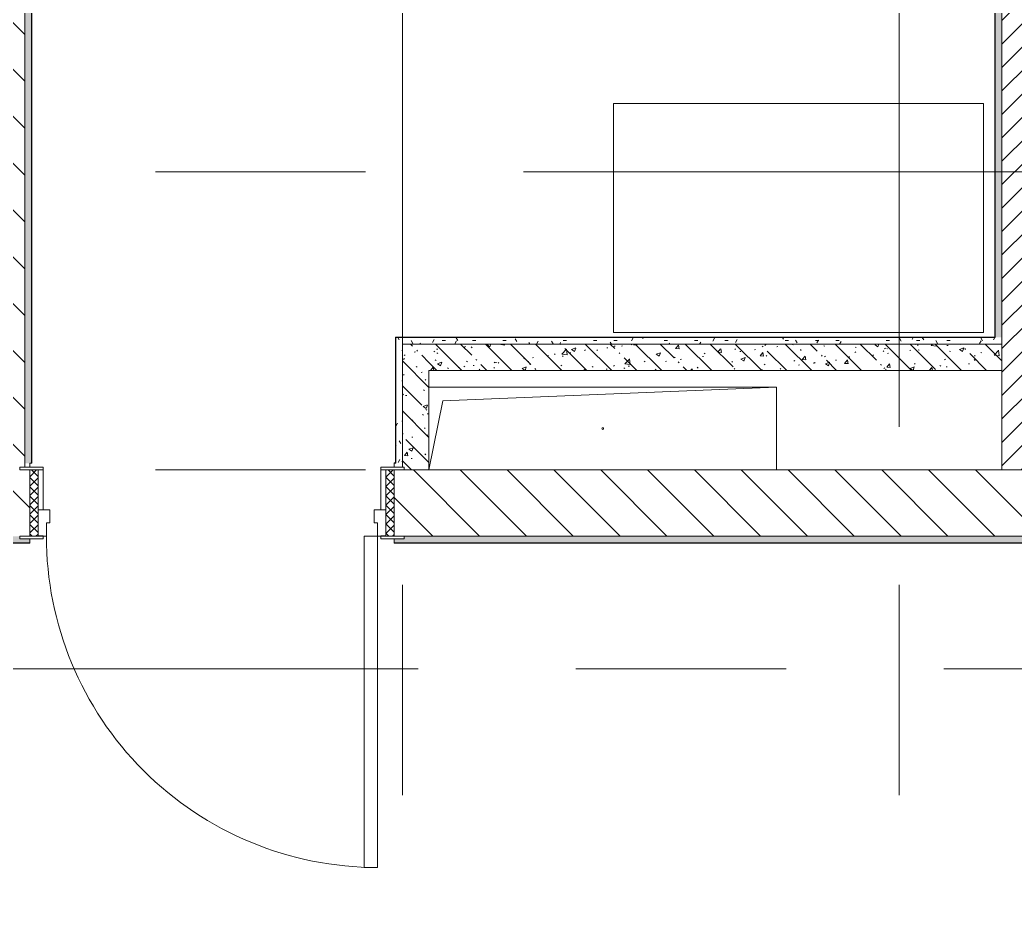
# Model space of a CAD drawing. Header units: millimetres. Extents: x -2911 to 185427, y -8553 to 29000.
# Drawn here: x 15855 to 18860, y 9778 to 12458 of the extents above; entities that cross this region are included whole.
import ezdxf

# ---------------------------------------------------------------- set-up
doc = ezdxf.new("R2010")
doc.units = ezdxf.units.MM
doc.linetypes.add('Осевая', pattern=[3175, 635, -476.25, 1587.5, -476.25])
for name, color, linetype, lineweight in [('A-DOOR', 7, 'Continuous', 9), ('A-DOOR-1', 7, 'Continuous', 13), ('A-DOOR-FRAM', 7, 'Continuous', 13), ('A-DOOR-FRAM-1', 7, 'Continuous', 9), ('A-GENM', 7, 'Continuous', 9), ('A-WALL', 7, 'Continuous', 9), ('I-WALL', 7, 'Continuous', 9), ('Оси-2', 7, 'Осевая', 9)]:
    doc.layers.add(name, color=color, linetype=linetype, lineweight=lineweight)
for name, color, linetype, lineweight, true_color in [('A-WALL-1', 7, 'Continuous', 9, 0x3c3c3c), ('A-WALL-FNSH-1', 7, 'Continuous', 9, 0x3c3c3c), ('I-FURN-1', 7, 'Continuous', 9, 0xf0f0f0)]:
    doc.layers.add(name, color=color, linetype=linetype, lineweight=lineweight, true_color=true_color)
pattern_1 = [(135, (0, 0), (-70.71068, -70.71068), [])]
pattern_2 = [(135, (0, 0), (-75.43415, -75.43415), [106.68, -17.78, 3.556, -17.78]), (135, (0, 75.39), (-75.43415, -75.43415), []), (50, (0, 0), (127.5292, -11.1576), [13.335, -146.685]), (355, (0, 0), (-24.6697, 133.74), [10.668, -117.348]), (100.451, (10.63, -0.93), (102.8597, 122.5818), [11.333, -124.663]), (46.184, (0, 35.56), (189.7552, -29.4304), [20.002, -220.027]), (96.636, (15.81, 33.1), (166.1822, 173.1996), [17, -186.995]), (351.184, (0, 35.56), (166.184, 173.1976), [16.002, -176.022]), (21, (17.78, 26.67), (106.13027, -71.58603), [13.335, -146.685]), (326, (17.78, 26.67), (43.2619, 128.93175), [10.668, -117.348]), (71.451, (26.62, 20.7), (149.392, 57.34505), [11.333, -124.663]), (37.5, (0, 0), (2.16223, 59.18836), [3.353, -112.573, 3.353, -115.773, -117.792]), (37.5, (0, 0), (2.16223, 59.18836), [-235.052, 3.353, -114.44]), (7.5, (0, 0), (46.77386, 70.12615), [3.353, -64.567, 3.353, -109.906, -44.894]), (7.5, (0, 0), (46.77386, 70.12615), [-181.178, 3.353, -41.542]), (327.5, (-39.65, 0), (94.91367, -4.01009), [3.353, -41.097, 3.353, -135.331, -184.023]), (327.5, (-39.65, 0), (94.91367, -4.01009), [-183.134, 3.353, -180.67]), (317.5, (-57.43, 0), (103.69057, 17.79882), [3.353, -54.432, 3.353, -88.748, -130.683]), (317.5, (-57.43, 0), (103.69057, 17.79882), [-149.885, 3.353, -127.33])]
pattern_3 = [(0, (0, 0), (121.92, 30.48), [10.058, -81.382, 10.058, -81.382, -487.68]), (0, (0, 0), (121.92, 30.48), [-182.88, 10.058, -172.822, 10.058, -81.382, -213.36]), (0, (0, 0), (121.92, 30.48), [-457.2, 10.058, -50.902, 10.058, -142.342]), (120, (45.72, 15.24), (-87.356454, 90.345817), [10.058, -81.382, 10.058, -81.382, -487.68]), (120, (45.72, 15.24), (-87.356454, 90.345817), [-182.88, 10.058, -172.822, 10.058, -81.382, -213.36]), (120, (45.72, 15.24), (-87.356454, 90.345817), [-457.2, 10.058, -50.902, 10.058, -142.342]), (240, (60.96, 76.2), (-34.563546, -120.825817), [10.058, -81.382, 10.058, -81.382, -487.68]), (240, (60.96, 76.2), (-34.563546, -120.825817), [-182.88, 10.058, -172.822, 10.058, -81.382, -213.36]), (240, (60.96, 76.2), (-34.563546, -120.825817), [-457.2, 10.058, -50.902, 10.058, -142.342])]

# ---------------------------------------------------------------- blocks, each defined once
blk = doc.blocks.new('110_Дверь_СКБ_1Ст_Внутренняя1 - Д-4 1100x2100h_су мгн-32375332-План размещения напольных электротехнических лючков и розеток 2 этажа в осях 1-12')
at = {"layer": 'A-DOOR'}
h = blk.add_hatch(dxfattribs=at)
h.set_pattern_fill('FP_13', color=256, style=0, pattern_type=2)
h.set_pattern_definition([(135, (1751.41, 164.685), (-14.14214, -14.14214), []), (225, (1751.41, 164.685), (14.14214, -14.14214), [])])
h.paths.add_polyline_path([(562.5, 100), (537.5, 100), (537.5, -100), (562.5, -100)])
at = {"layer": 'A-DOOR-FRAM-1'}
h = blk.add_hatch(dxfattribs=at)
h.set_pattern_fill('FP_14', color=256, style=0, pattern_type=2)
h.set_pattern_definition([(45, (-371.384, 164.685), (-14.1421, 14.1421), []), (135, (-371.384, 164.685), (-14.1421, -14.1421), [])])
h.paths.add_polyline_path([(-512.5, 100), (-537.5, 100), (-537.5, -100), (-512.5, -100)])
at = {"layer": 'A-DOOR'}
blk.add_arc((-487.5, 100), 1000, 360, 90, dxfattribs=at)
at = {"layer": 'A-DOOR-1'}
for p, q in [((-487.5, 1100), (-487.5, 100)), ((-447.5, 1100), (-487.5, 1100)), ((-447.5, 100), (-447.5, 1100)), ((-487.5, 100), (-447.5, 100))]:
    blk.add_line(p, q, dxfattribs=at)
at = {"layer": 'A-DOOR-FRAM'}
for p, q in [((-497.5, 108), (-567.5, 108)), ((-567.5, 108), (-567.5, 100)), ((-567.5, 100), (-497.5, 100)), ((-512.5, 100), (-537.5, 100)), ((-537.5, 100), (-537.5, -100)), ((-487.5, 100), (-512.5, 100)), ((-512.5, 100), (-512.5, 20)), ((-512.5, -100), (-512.5, 100)), ((-497.5, 100), (-512.5, 100)), ((-512.5, 100), (-512.5, 99)), ((-512.5, 99), (-497.5, 99)), ((-497.5, 100), (-497.5, 108)), ((-497.5, 99), (-497.5, 100)), ((-487.5, 60), (-487.5, 100)), ((512.5, 100), (512.5, 60)), ((537.5, 100), (512.5, 100)), ((592.5, 108), (522.5, 108)), ((522.5, 108), (522.5, 100)), ((537.5, 100), (522.5, 100)), ((522.5, 100), (522.5, 99)), ((522.5, 100), (592.5, 100)), ((522.5, 99), (537.5, 99)), ((537.5, 20), (537.5, 100)), ((562.5, 100), (537.5, 100)), ((537.5, 100), (537.5, -100)), ((537.5, 99), (537.5, 100)), ((562.5, -100), (562.5, 100)), ((592.5, 100), (592.5, 108)), ((-477.5, 60), (-487.5, 60)), ((-477.5, 20), (-477.5, 60)), ((512.5, 60), (502.5, 60)), ((502.5, 60), (502.5, 20)), ((-512.5, 20), (-477.5, 20)), ((-497.5, 20), (-512.5, 20)), ((-512.5, 20), (-512.5, -100)), ((-497.5, -100), (-497.5, 20)), ((502.5, 20), (537.5, 20)), ((537.5, 20), (522.5, 20)), ((522.5, 20), (522.5, -100)), ((537.5, -100), (537.5, 20)), ((-497.5, -100), (-567.5, -100)), ((-567.5, -100), (-567.5, -108)), ((-567.5, -108), (-497.5, -108)), ((-537.5, -100), (-512.5, -100)), ((-512.5, -100), (-497.5, -100)), ((-497.5, -108), (-497.5, -100)), ((522.5, -100), (537.5, -100)), ((592.5, -100), (522.5, -100)), ((522.5, -100), (522.5, -108)), ((522.5, -108), (592.5, -108)), ((537.5, -100), (562.5, -100)), ((592.5, -108), (592.5, -100))]:
    blk.add_line(p, q, dxfattribs=at)
blk = doc.blocks.new('GM_Отверстие прямоугольное _в плите_ - Отверстие-21980060-План размещения напольных электротехнических лючков и розеток 2 этажа в осях 1-12')
at = {"layer": 'A-GENM'}
for p, q in [((-525, 125), (525, 125)), ((-483.3, 83.3), (525, 125)), ((525, 125), (525, -125)), ((-525, -125), (-483.3, 83.3))]:
    blk.add_line(p, q, dxfattribs=at)
for start, end in [(360, 180), (180, 360)]:
    blk.add_arc((0, 0), 2.5, start, end, dxfattribs=at)

msp = doc.modelspace()

# ---------------------------------------------------------------- hatches: boundary and pattern name
at = {"layer": 'I-WALL'}
h = msp.add_hatch(dxfattribs=at)
h.set_pattern_fill('FP_11', color=256, style=0, pattern_type=2)
h.set_pattern_definition(pattern_1)
h.paths.add_polyline_path([(15670, 11100), (15855, 11100), (15855, 11108), (15870, 11108), (15870, 14980), (15670, 14980), (15670, 11120)])
h = msp.add_hatch(dxfattribs=at)
h.set_pattern_fill('FP_87', color=256, style=0, pattern_type=2)
h.set_pattern_definition(pattern_3)
h.paths.add_polyline_path([(18800, 11500), (18820, 11500), (18820, 14600), (18800, 14600), (18800, 11697)])
h = msp.add_hatch(dxfattribs=at)
h.set_pattern_fill('FP_39', color=256, style=0, pattern_type=2)
h.set_pattern_definition([(45, (0, 0), (-35.35534, 35.35534), [])])
h.paths.add_polyline_path([(18900, 11100), (18900, 14600), (18820, 14600), (18820, 11100)])
h = msp.add_hatch(dxfattribs=at)
h.set_pattern_fill('FP_87', color=256, style=0, pattern_type=2)
h.set_pattern_definition(pattern_3)
h.paths.add_polyline_path([(15890, 11120), (15890, 14250), (15870, 14250), (15870, 11120), (15885, 11120)])
h = msp.add_hatch(dxfattribs=at)
h.set_pattern_fill('FP_87', color=256, style=0, pattern_type=2)
h.set_pattern_definition(pattern_3)
h.paths.add_polyline_path([(17010, 11120), (17010, 11500), (16990, 11500), (16990, 11120)])
h = msp.add_hatch(dxfattribs=at)
h.set_pattern_fill('FP_87', color=256, style=0, pattern_type=2)
h.set_pattern_definition(pattern_3)
h.paths.add_polyline_path([(18820, 11480), (18820, 11500), (17010, 11500), (17010, 11480), (18699.9, 11480)])
h = msp.add_hatch(dxfattribs=at)
h.set_pattern_fill('FP_40', color=256, style=0, pattern_type=2)
h.set_pattern_definition(pattern_2)
h.paths.add_polyline_path([(17015, 11100), (17090, 11100), (17090, 11480), (17010, 11480), (17010, 11108), (17015, 11108)])
h = msp.add_hatch(dxfattribs=at)
h.set_pattern_fill('FP_40', color=256, style=0, pattern_type=2)
h.set_pattern_definition(pattern_2)
h.paths.add_polyline_path([(18820, 11400), (18820, 11480), (17090, 11480), (17090, 11400), (18699.9, 11400)])
h = msp.add_hatch(dxfattribs=at)
h.set_pattern_fill('FP_11', color=256, style=0, pattern_type=2)
h.set_pattern_definition(pattern_1)
h.paths.add_polyline_path([(19710, 10900), (19710, 11100), (16985, 11100), (16985, 10900), (18699.9, 10900)])
h.paths.add_polyline_path([(14375, 10900), (14405, 10900), (14405, 11100), (14210, 11100), (14210, 10900)])
h.paths.add_polyline_path([(15855, 10900), (15885, 10900), (15885, 11100), (15505, 11100), (15505, 10900), (15535, 10900)])
h = msp.add_hatch(dxfattribs=at)
h.set_pattern_fill('FP_87', color=256, style=0, pattern_type=2)
h.set_pattern_definition(pattern_3)
h.paths.add_polyline_path([(19710, 10880), (20010, 10880), (20010, 10900), (17015, 10900), (17015, 10892), (16985, 10892), (16985, 10880), (18699.9, 10880)])
h.paths.add_polyline_path([(15855, 10880), (15885, 10880), (15885, 10892), (15855, 10892), (15855, 10900), (15535, 10900), (15535, 10892), (15505, 10892), (15505, 10880), (15535, 10880)])
h.paths.add_polyline_path([(14210, 10880), (14405, 10880), (14405, 10892), (14375, 10892), (14375, 10900), (13700.3, 10900), (13700.3, 10880), (13710.3, 10880)])

# ---------------------------------------------------------------- linework, layer by layer
at = {"layer": 'A-WALL'}
for p, q in [((18800, 11500), (18800, 14580)), ((18820, 11100), (18820, 14600)), ((15870, 11108), (15870, 14270)), ((15890, 14250), (15890, 11120)), ((17010, 11480), (17010, 11108)), ((17010, 11120), (17010, 11480)), ((17015, 10900), (19710, 10900)), ((19710, 10900), (17015, 10900))]:
    msp.add_line(p, q, dxfattribs=at)
at = {"layer": 'A-WALL-1'}
for p, q in [((16990, 11500), (16990, 11120)), ((17010, 11480), (18820, 11480)), ((18800, 11500), (18799, 11500)), ((17090, 11100), (17090, 11400)), ((17090, 11400), (18820, 11400)), ((15885, 11108), (15885, 11120)), ((15885, 11120), (15890, 11120)), ((16990, 11120), (16985, 11120)), ((16985, 11120), (16985, 11108)), ((19710, 11100), (17015, 11100)), ((15505, 10880), (15885, 10880)), ((15885, 10880), (15885, 10892)), ((16985, 10892), (16985, 10880)), ((16985, 10880), (20230, 10880))]:
    msp.add_line(p, q, dxfattribs=at)
at = {"layer": 'A-WALL-FNSH-1'}
for p, q in [((18799, 11501), (18799, 14580)), ((15891, 11120), (15891, 14249)), ((16989, 11501), (16989, 11121)), ((18799, 11501), (16989, 11501)), ((16990, 11500), (18799, 11500)), ((15890, 11120), (15891, 11120)), ((16985, 11121), (16985, 11120)), ((16985, 11121), (16990, 11121)), ((15885, 10880), (15505, 10880)), ((15505, 10879), (15885, 10879)), ((15885, 10879), (15885, 10880)), ((19989.5, 10880), (16985, 10880)), ((16985, 10880), (16985, 10879)), ((16985, 10879), (19989.5, 10879))]:
    msp.add_line(p, q, dxfattribs=at)
at = {"layer": 'I-FURN-1'}
for p, q in [((18764.8, 12206.1), (17647.5, 12206.1)), ((17647.5, 12206.1), (17647.5, 11515.1)), ((17647.5, 11515.1), (17647.5, 12206.1)), ((17647.5, 12206.1), (18764.8, 12206.1)), ((18764.8, 11515.1), (18764.8, 12206.1)), ((18764.8, 12206.1), (18764.8, 11515.1)), ((17647.5, 11515.1), (18764.8, 11515.1)), ((18764.8, 11515.1), (17647.5, 11515.1))]:
    msp.add_line(p, q, dxfattribs=at)
at = {"layer": 'Оси-2'}
for p, q in [((17010, 593.7), (17010, 24898.1)), ((18510, 593.7), (18510, 24898.1)), ((389, 12000), (35390, 12000)), ((389, 11100), (35990, 11100)), ((1659, 10500), (35990, 10500))]:
    msp.add_line(p, q, dxfattribs=at)

# ---------------------------------------------------------------- block references
at = {"layer": 'A-DOOR', "rotation": 180}
msp.add_blockref('110_Дверь_СКБ_1Ст_Внутренняя1 - Д-4 1100x2100h_су мгн-32375332-План размещения напольных электротехнических лючков и розеток 2 этажа в осях 1-12', (16447.5, 11000), dxfattribs=at)
at = {"layer": 'A-GENM'}
msp.add_blockref('GM_Отверстие прямоугольное _в плите_ - Отверстие-21980060-План размещения напольных электротехнических лючков и розеток 2 этажа в осях 1-12', (17615, 11225), dxfattribs=at)

doc.saveas('drawing.dxf')
